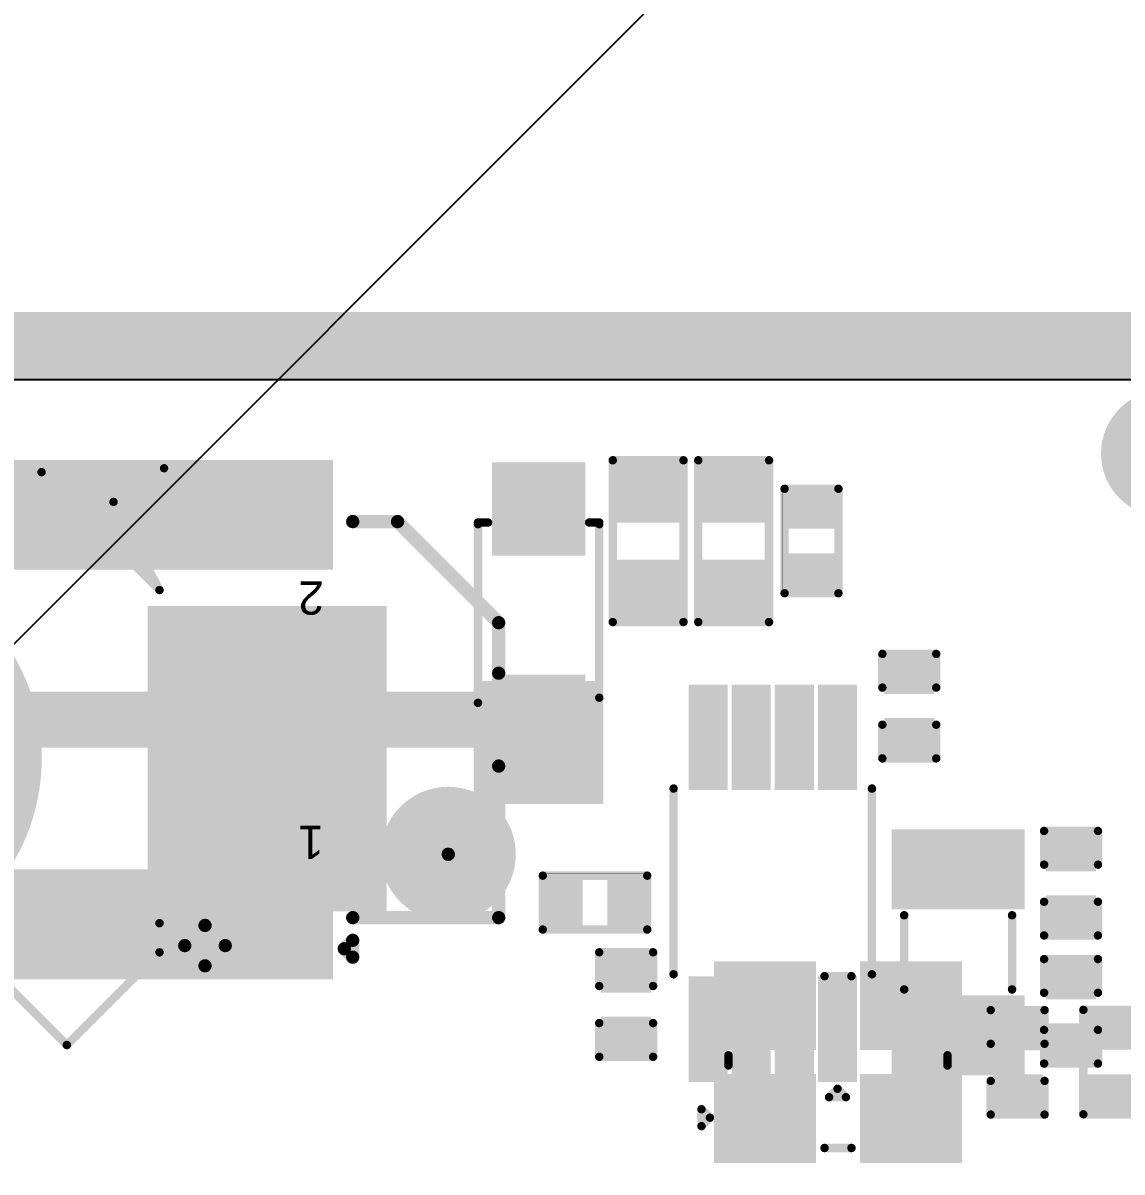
# Model space of a CAD drawing. Header units: inches. Extents: x -5 to 5450, y -4 to 5452.
# Drawn here: x 35.16 to 51.73, y 26.78 to 44.1 of the extents above; entities that cross this region are included whole.
import ezdxf

# ---------------------------------------------------------------- set-up
doc = ezdxf.new("R2010")
doc.units = ezdxf.units.IN
for name, color, linetype in [('Board_outline', 216, 'Continuous'), ('Bottom Layer', 5, 'Continuous'), ('Bottom Overlay', 54, 'Continuous'), ('Bottom Paste', 16, 'Continuous'), ('Bottom Solder', 6, 'Continuous'), ('Ground', 76, 'Continuous'), ('Pad Holes', 156, 'Continuous'), ('Power', 16, 'Continuous'), ('Top Layer', 1, 'Continuous'), ('Top Overlay', 2, 'Continuous'), ('Top Paste', 8, 'Continuous'), ('Top Solder', 216, 'Continuous')]:
    doc.layers.add(name, color=color, linetype=linetype)
doc.styles.add('Arial', font='', dxfattribs={"height": 0.2})
doc.styles.get('Arial').set_extended_font_data('Arial')

# ---------------------------------------------------------------- blocks, each defined once
blk = doc.blocks.new('SMD3215_2P_B_1')
at = {"layer": 'Bottom Layer'}
for points in [[(-1.75, 0.9), (-0.75, 0.9), (-0.75, -0.9), (-1.75, -0.9)], [(0.75, 0.9), (1.75, 0.9), (1.75, -0.9), (0.75, -0.9)]]:
    blk.add_hatch(color=5, dxfattribs=at).paths.add_polyline_path(points)
at = {"layer": 'Bottom Paste'}
for points in [[(-1.75, 0.9), (-0.75, 0.9), (-0.75, -0.9), (-1.75, -0.9)], [(0.75, 0.9), (1.75, 0.9), (1.75, -0.9), (0.75, -0.9)]]:
    blk.add_hatch(color=16, dxfattribs=at).paths.add_polyline_path(points)
at = {"layer": 'Bottom Solder'}
for points in [[(-1.852, 1.002), (-0.648, 1.002), (-0.648, -1.002), (-1.852, -1.002)], [(0.648, 1.002), (1.852, 1.002), (1.852, -1.002), (0.648, -1.002)]]:
    blk.add_hatch(color=6, dxfattribs=at).paths.add_polyline_path(points)
at = {"layer": 'Bottom Overlay', "const_width": 0.127}
for points in [[(0.559, 0.813), (-0.559, 0.813)], [(0.559, -0.813), (-0.559, -0.813)]]:
    blk.add_lwpolyline(points, dxfattribs=at)
at = {"layer": 'Bottom Overlay', "const_width": 0.0635}
for points in [[(-0.591, 0.813, 1), (-0.527, 0.813, 1)], [(0.527, 0.813, 1), (0.591, 0.813, 1)], [(-0.591, -0.813, 1), (-0.527, -0.813, 1)], [(0.527, -0.813, 1), (0.591, -0.813, 1)]]:
    blk.add_lwpolyline(points, format="xyb", close=True, dxfattribs=at)
blk = doc.blocks.new('MCSJK_7U_12_00_10_10_80_B_10_3')
at = {"layer": 'Top Layer'}
for points in [[(-1.8, 1.45), (-0.4, 1.45), (-0.4, 0.25), (-1.8, 0.25)], [(0.4, 1.45), (1.8, 1.45), (1.8, 0.25), (0.4, 0.25)], [(-1.8, -0.25), (-0.4, -0.25), (-0.4, -1.45), (-1.8, -1.45)], [(0.4, -0.25), (1.8, -0.25), (1.8, -1.45), (0.4, -1.45)]]:
    blk.add_hatch(color=1, dxfattribs=at).paths.add_polyline_path(points)
at = {"layer": 'Top Paste'}
for points in [[(-1.8, 1.45), (-0.4, 1.45), (-0.4, 0.25), (-1.8, 0.25)], [(0.4, 1.45), (1.8, 1.45), (1.8, 0.25), (0.4, 0.25)], [(-1.8, -0.25), (-0.4, -0.25), (-0.4, -1.45), (-1.8, -1.45)], [(0.4, -0.25), (1.8, -0.25), (1.8, -1.45), (0.4, -1.45)]]:
    blk.add_hatch(color=8, dxfattribs=at).paths.add_polyline_path(points)
at = {"layer": 'Top Solder'}
for points in [[(-1.87, 1.52), (-0.33, 1.52), (-0.33, 0.18), (-1.87, 0.18)], [(0.33, 1.52), (1.87, 1.52), (1.87, 0.18), (0.33, 0.18)], [(-1.87, -0.18), (-0.33, -0.18), (-0.33, -1.52), (-1.87, -1.52)], [(0.33, -0.18), (1.87, -0.18), (1.87, -1.52), (0.33, -1.52)]]:
    blk.add_hatch(color=216, dxfattribs=at).paths.add_polyline_path(points)
at = {"layer": 'Top Overlay', "const_width": 0.127}
for points in [[(-0.203, 1.295), (0.203, 1.295)], [(-1.651, -0.051), (-1.651, 0.102)], [(1.651, -0.051), (1.651, 0.102)], [(-2.057, -0.711), (-1.93, -0.838)], [(-2.057, -0.965), (-2.057, -0.711)], [(-2.057, -0.965), (-1.93, -0.838)], [(-0.203, -1.295), (0.203, -1.295)]]:
    blk.add_lwpolyline(points, dxfattribs=at)
at = {"layer": 'Top Overlay', "const_width": 0.0635}
for points in [[(-0.235, 1.295, 1), (-0.171, 1.295, 1)], [(0.171, 1.295, 1), (0.235, 1.295, 1)], [(-1.683, 0.102, 1), (-1.619, 0.102, 1)], [(-1.683, -0.051, 1), (-1.619, -0.051, 1)], [(1.619, 0.102, 1), (1.683, 0.102, 1)], [(1.619, -0.051, 1), (1.683, -0.051, 1)], [(-2.089, -0.711, 1), (-2.026, -0.711, 1)], [(-2.089, -0.711, 1), (-2.026, -0.711, 1)], [(-1.962, -0.838, 1), (-1.899, -0.838, 1)], [(-1.962, -0.838, 1), (-1.899, -0.838, 1)], [(-2.089, -0.965, 1), (-2.026, -0.965, 1)], [(-2.089, -0.965, 1), (-2.026, -0.965, 1)], [(-0.235, -1.295, 1), (-0.171, -1.295, 1)], [(0.171, -1.295, 1), (0.235, -1.295, 1)]]:
    blk.add_lwpolyline(points, format="xyb", close=True, dxfattribs=at)
blk = doc.blocks.new('MSOP_8_B_4')
at = {"layer": 'Bottom Layer'}
for points in [[(-2.925, 1.2), (-1.475, 1.2), (-1.475, 0.75), (-2.925, 0.75)], [(1.475, 1.2), (2.925, 1.2), (2.925, 0.75), (1.475, 0.75)], [(-2.925, 0.55), (-1.475, 0.55), (-1.475, 0.1), (-2.925, 0.1)], [(1.475, 0.55), (2.925, 0.55), (2.925, 0.1), (1.475, 0.1)], [(-2.925, -0.1), (-1.475, -0.1), (-1.475, -0.55), (-2.925, -0.55)], [(1.475, -0.1), (2.925, -0.1), (2.925, -0.55), (1.475, -0.55)], [(-2.925, -0.75), (-1.475, -0.75), (-1.475, -1.2), (-2.925, -1.2)], [(1.475, -0.75), (2.925, -0.75), (2.925, -1.2), (1.475, -1.2)]]:
    blk.add_hatch(color=5, dxfattribs=at).paths.add_polyline_path(points)
at = {"layer": 'Bottom Paste'}
for points in [[(-2.925, 1.2), (-1.475, 1.2), (-1.475, 0.75), (-2.925, 0.75)], [(1.475, 1.2), (2.925, 1.2), (2.925, 0.75), (1.475, 0.75)], [(-2.925, 0.55), (-1.475, 0.55), (-1.475, 0.1), (-2.925, 0.1)], [(1.475, 0.55), (2.925, 0.55), (2.925, 0.1), (1.475, 0.1)], [(-2.925, -0.1), (-1.475, -0.1), (-1.475, -0.55), (-2.925, -0.55)], [(1.475, -0.1), (2.925, -0.1), (2.925, -0.55), (1.475, -0.55)], [(-2.925, -0.75), (-1.475, -0.75), (-1.475, -1.2), (-2.925, -1.2)], [(1.475, -0.75), (2.925, -0.75), (2.925, -1.2), (1.475, -1.2)]]:
    blk.add_hatch(color=16, dxfattribs=at).paths.add_polyline_path(points)
at = {"layer": 'Bottom Solder'}
for points in [[(-2.995, 1.27), (-1.405, 1.27), (-1.405, 0.68), (-2.995, 0.68)], [(1.405, 1.27), (2.995, 1.27), (2.995, 0.68), (1.405, 0.68)], [(-2.995, 0.62), (-1.405, 0.62), (-1.405, 0.03), (-2.995, 0.03)], [(1.405, 0.62), (2.995, 0.62), (2.995, 0.03), (1.405, 0.03)], [(-2.995, -0.03), (-1.405, -0.03), (-1.405, -0.62), (-2.995, -0.62)], [(1.405, -0.03), (2.995, -0.03), (2.995, -0.62), (1.405, -0.62)], [(-2.995, -0.68), (-1.405, -0.68), (-1.405, -1.27), (-2.995, -1.27)], [(1.405, -0.68), (2.995, -0.68), (2.995, -1.27), (1.405, -1.27)]]:
    blk.add_hatch(color=6, dxfattribs=at).paths.add_polyline_path(points)
at = {"layer": 'Bottom Overlay', "const_width": 0.127}
for points in [[(-1.373, 1.495), (1.427, 1.495)], [(-3.226, -0.849), (-3.099, -0.976)], [(-3.226, -0.849), (-3.226, -1.103)], [(-3.099, -0.976), (-3.226, -1.103)], [(-1.373, -1.495), (1.427, -1.495)]]:
    blk.add_lwpolyline(points, dxfattribs=at)
at = {"layer": 'Bottom Overlay', "const_width": 0.0635}
for points in [[(-1.405, 1.495, 1), (-1.341, 1.495, 1)], [(1.395, 1.495, 1), (1.459, 1.495, 1)], [(-3.257, -0.849, 1), (-3.194, -0.849, 1)], [(-3.257, -0.849, 1), (-3.194, -0.849, 1)], [(-3.13, -0.976, 1), (-3.067, -0.976, 1)], [(-3.13, -0.976, 1), (-3.067, -0.976, 1)], [(-3.257, -1.103, 1), (-3.194, -1.103, 1)], [(-3.257, -1.103, 1), (-3.194, -1.103, 1)], [(-1.405, -1.495, 1), (-1.341, -1.495, 1)], [(1.395, -1.495, 1), (1.459, -1.495, 1)]]:
    blk.add_lwpolyline(points, format="xyb", close=True, dxfattribs=at)
blk = doc.blocks.new('VSON_10_EP_3_3__9')
at = {"layer": 'Top Solder'}
blk.add_line((0.415, 1.745), (5436.376, 5440.364), dxfattribs=at)
blk = doc.blocks.new('TL3340AF160QG_B_20')
at = {"layer": 'Ground'}
h = blk.add_hatch(color=76, dxfattribs=at)
edge = h.paths.add_edge_path()
edge.add_arc((-2.125, -0.075), 0.958, 0, 360)
at = {"layer": 'Power'}
h = blk.add_hatch(color=16, dxfattribs=at)
edge = h.paths.add_edge_path()
edge.add_arc((-2.125, -0.075), 0.958, 0, 360)
blk = doc.blocks.new('R___0603_B_22')
at = {"layer": 'Bottom Layer'}
for points in [[(-1.143, -0.4445), (-1.143, 0.4445), (-0.381, 0.4445), (-0.381, -0.4445)], [(0.381, -0.4445), (0.381, 0.4445), (1.143, 0.4445), (1.143, -0.4445)]]:
    blk.add_hatch(color=5, dxfattribs=at).paths.add_polyline_path(points)
at = {"layer": 'Bottom Paste'}
for points in [[(-1.143, -0.4445), (-1.143, 0.4445), (-0.381, 0.4445), (-0.381, -0.4445)], [(0.381, -0.4445), (0.381, 0.4445), (1.143, 0.4445), (1.143, -0.4445)]]:
    blk.add_hatch(color=16, dxfattribs=at).paths.add_polyline_path(points)
at = {"layer": 'Bottom Solder'}
for points in [[(-1.2446, -0.5461), (-1.2446, 0.5461), (-0.2794, 0.5461), (-0.2794, -0.5461)], [(0.2794, -0.5461), (0.2794, 0.5461), (1.2446, 0.5461), (1.2446, -0.5461)]]:
    blk.add_hatch(color=6, dxfattribs=at).paths.add_polyline_path(points)
at = {"layer": 'Bottom Overlay', "const_width": 0.127}
for points in [[(1.2192, 0.5334), (-1.2192, 0.5334)], [(-1.2192, -0.5334), (-1.2192, 0.5334)], [(1.2192, -0.5334), (1.2192, 0.5334)], [(1.2192, -0.5334), (-1.2192, -0.5334)]]:
    blk.add_lwpolyline(points, dxfattribs=at)
at = {"layer": 'Bottom Overlay', "const_width": 0.0635}
for points in [[(-1.25095, 0.5334, 1), (-1.18745, 0.5334, 1)], [(-1.25095, 0.5334, 1), (-1.18745, 0.5334, 1)], [(1.18745, 0.5334, 1), (1.25095, 0.5334, 1)], [(1.18745, 0.5334, 1), (1.25095, 0.5334, 1)], [(-1.25095, -0.5334, 1), (-1.18745, -0.5334, 1)], [(-1.25095, -0.5334, 1), (-1.18745, -0.5334, 1)], [(1.18745, -0.5334, 1), (1.25095, -0.5334, 1)], [(1.18745, -0.5334, 1), (1.25095, -0.5334, 1)]]:
    blk.add_lwpolyline(points, format="xyb", close=True, dxfattribs=at)
blk = doc.blocks.new('R___0603_B_23')
at = {"layer": 'Bottom Layer'}
for points in [[(-1.143, -0.4445), (-1.143, 0.4445), (-0.381, 0.4445), (-0.381, -0.4445)], [(0.381, -0.4445), (0.381, 0.4445), (1.143, 0.4445), (1.143, -0.4445)]]:
    blk.add_hatch(color=5, dxfattribs=at).paths.add_polyline_path(points)
at = {"layer": 'Bottom Paste'}
for points in [[(-1.143, -0.4445), (-1.143, 0.4445), (-0.381, 0.4445), (-0.381, -0.4445)], [(0.381, -0.4445), (0.381, 0.4445), (1.143, 0.4445), (1.143, -0.4445)]]:
    blk.add_hatch(color=16, dxfattribs=at).paths.add_polyline_path(points)
at = {"layer": 'Bottom Solder'}
for points in [[(-1.2446, -0.5461), (-1.2446, 0.5461), (-0.2794, 0.5461), (-0.2794, -0.5461)], [(0.2794, -0.5461), (0.2794, 0.5461), (1.2446, 0.5461), (1.2446, -0.5461)]]:
    blk.add_hatch(color=6, dxfattribs=at).paths.add_polyline_path(points)
at = {"layer": 'Bottom Overlay', "const_width": 0.127}
for points in [[(1.2192, 0.5334), (-1.2192, 0.5334)], [(-1.2192, -0.5334), (-1.2192, 0.5334)], [(1.2192, -0.5334), (1.2192, 0.5334)], [(1.2192, -0.5334), (-1.2192, -0.5334)]]:
    blk.add_lwpolyline(points, dxfattribs=at)
at = {"layer": 'Bottom Overlay', "const_width": 0.0635}
for points in [[(-1.25095, 0.5334, 1), (-1.18745, 0.5334, 1)], [(-1.25095, 0.5334, 1), (-1.18745, 0.5334, 1)], [(1.18745, 0.5334, 1), (1.25095, 0.5334, 1)], [(1.18745, 0.5334, 1), (1.25095, 0.5334, 1)], [(-1.25095, -0.5334, 1), (-1.18745, -0.5334, 1)], [(-1.25095, -0.5334, 1), (-1.18745, -0.5334, 1)], [(1.18745, -0.5334, 1), (1.25095, -0.5334, 1)], [(1.18745, -0.5334, 1), (1.25095, -0.5334, 1)]]:
    blk.add_lwpolyline(points, format="xyb", close=True, dxfattribs=at)
blk = doc.blocks.new('R___0402_B_24')
at = {"layer": 'Bottom Layer'}
for points in [[(-0.241, 0.317), (-0.241, -0.318), (-0.699, -0.318), (-0.699, 0.317)], [(0.699, 0.317), (0.699, -0.318), (0.241, -0.318), (0.241, 0.317)]]:
    blk.add_hatch(color=5, dxfattribs=at).paths.add_polyline_path(points)
at = {"layer": 'Bottom Paste'}
for points in [[(-0.241, 0.317), (-0.241, -0.318), (-0.699, -0.318), (-0.699, 0.317)], [(0.699, 0.317), (0.699, -0.318), (0.241, -0.318), (0.241, 0.317)]]:
    blk.add_hatch(color=16, dxfattribs=at).paths.add_polyline_path(points)
at = {"layer": 'Bottom Solder'}
for points in [[(-0.186, 0.373), (-0.186, -0.373), (-0.754, -0.373), (-0.754, 0.373)], [(0.754, 0.373), (0.754, -0.373), (0.186, -0.373), (0.186, 0.373)]]:
    blk.add_hatch(color=6, dxfattribs=at).paths.add_polyline_path(points)
at = {"layer": 'Bottom Overlay'}
for points, const_width in [([(-0.787, -0.406), (-0.787, 0.406)], 0.127), ([(-0.787, 0.406), (0.787, 0.406)], 0.127), ([(-0.813, 0.432), (0.813, 0.432)], 0.00323), ([(0.787, -0.406), (0.787, 0.406)], 0.127), ([(-0.787, -0.406), (0.787, -0.406)], 0.127)]:
    blk.add_lwpolyline(points, dxfattribs=dict(at, const_width=const_width))
for points, const_width in [([(-0.819, 0.406, 1), (-0.756, 0.406, 1)], 0.0635), ([(-0.819, 0.406, 1), (-0.756, 0.406, 1)], 0.0635), ([(-0.814, 0.432, 1), (-0.812, 0.432, 1)], 0.00161), ([(0.756, 0.406, 1), (0.819, 0.406, 1)], 0.0635), ([(0.756, 0.406, 1), (0.819, 0.406, 1)], 0.0635), ([(0.812, 0.432, 1), (0.814, 0.432, 1)], 0.00161), ([(-0.819, -0.406, 1), (-0.756, -0.406, 1)], 0.0635), ([(-0.819, -0.406, 1), (-0.756, -0.406, 1)], 0.0635), ([(0.756, -0.406, 1), (0.819, -0.406, 1)], 0.0635), ([(0.756, -0.406, 1), (0.819, -0.406, 1)], 0.0635)]:
    blk.add_lwpolyline(points, format="xyb", close=True, dxfattribs=dict(at, const_width=const_width))
blk = doc.blocks.new('R___0402_B_25')
at = {"layer": 'Bottom Layer'}
for points in [[(-0.241, 0.318), (-0.241, -0.318), (-0.699, -0.318), (-0.699, 0.318)], [(0.699, 0.318), (0.699, -0.318), (0.241, -0.318), (0.241, 0.318)]]:
    blk.add_hatch(color=5, dxfattribs=at).paths.add_polyline_path(points)
at = {"layer": 'Bottom Paste'}
for points in [[(-0.241, 0.318), (-0.241, -0.318), (-0.699, -0.318), (-0.699, 0.318)], [(0.699, 0.318), (0.699, -0.318), (0.241, -0.318), (0.241, 0.318)]]:
    blk.add_hatch(color=16, dxfattribs=at).paths.add_polyline_path(points)
at = {"layer": 'Bottom Solder'}
for points in [[(-0.186, 0.373), (-0.186, -0.373), (-0.754, -0.373), (-0.754, 0.373)], [(0.754, 0.373), (0.754, -0.373), (0.186, -0.373), (0.186, 0.373)]]:
    blk.add_hatch(color=6, dxfattribs=at).paths.add_polyline_path(points)
at = {"layer": 'Bottom Overlay'}
for points, const_width in [([(-0.787, 0.406), (0.787, 0.406)], 0.127), ([(-0.787, 0.406), (-0.787, -0.406)], 0.127), ([(-0.813, 0.432), (0.813, 0.432)], 0.00323), ([(0.787, 0.406), (0.787, -0.406)], 0.127), ([(-0.787, -0.406), (0.787, -0.406)], 0.127)]:
    blk.add_lwpolyline(points, dxfattribs=dict(at, const_width=const_width))
for points, const_width in [([(-0.819, 0.406, 1), (-0.756, 0.406, 1)], 0.0635), ([(-0.819, 0.406, 1), (-0.756, 0.406, 1)], 0.0635), ([(-0.814, 0.432, 1), (-0.812, 0.432, 1)], 0.00161), ([(0.756, 0.406, 1), (0.819, 0.406, 1)], 0.0635), ([(0.756, 0.406, 1), (0.819, 0.406, 1)], 0.0635), ([(0.812, 0.432, 1), (0.814, 0.432, 1)], 0.00161), ([(-0.819, -0.406, 1), (-0.756, -0.406, 1)], 0.0635), ([(-0.819, -0.406, 1), (-0.756, -0.406, 1)], 0.0635), ([(0.756, -0.406, 1), (0.819, -0.406, 1)], 0.0635), ([(0.756, -0.406, 1), (0.819, -0.406, 1)], 0.0635)]:
    blk.add_lwpolyline(points, format="xyb", close=True, dxfattribs=dict(at, const_width=const_width))
blk = doc.blocks.new('R___0402_75')
at = {"layer": 'Top Layer'}
for points in [[(-0.699, -0.318), (-0.699, 0.318), (-0.241, 0.318), (-0.241, -0.318)], [(0.241, -0.318), (0.241, 0.318), (0.699, 0.318), (0.699, -0.318)]]:
    blk.add_hatch(color=1, dxfattribs=at).paths.add_polyline_path(points)
at = {"layer": 'Top Paste'}
for points in [[(-0.699, -0.318), (-0.699, 0.318), (-0.241, 0.318), (-0.241, -0.318)], [(0.241, -0.318), (0.241, 0.318), (0.699, 0.318), (0.699, -0.318)]]:
    blk.add_hatch(color=8, dxfattribs=at).paths.add_polyline_path(points)
at = {"layer": 'Top Solder'}
for points in [[(-0.754, -0.373), (-0.754, 0.373), (-0.186, 0.373), (-0.186, -0.373)], [(0.186, -0.373), (0.186, 0.373), (0.754, 0.373), (0.754, -0.373)]]:
    blk.add_hatch(color=216, dxfattribs=at).paths.add_polyline_path(points)
at = {"layer": 'Top Overlay'}
for points, const_width in [([(-0.787, 0.406), (0.787, 0.406)], 0.127), ([(-0.787, 0.406), (-0.787, -0.406)], 0.127), ([(0.787, 0.406), (0.787, -0.406)], 0.127), ([(-0.787, -0.406), (0.787, -0.406)], 0.127), ([(-0.813, -0.432), (0.813, -0.432)], 0.00323)]:
    blk.add_lwpolyline(points, dxfattribs=dict(at, const_width=const_width))
for points, const_width in [([(-0.819, 0.406, 1), (-0.756, 0.406, 1)], 0.0635), ([(-0.819, 0.406, 1), (-0.756, 0.406, 1)], 0.0635), ([(0.756, 0.406, 1), (0.819, 0.406, 1)], 0.0635), ([(0.756, 0.406, 1), (0.819, 0.406, 1)], 0.0635), ([(-0.819, -0.406, 1), (-0.756, -0.406, 1)], 0.0635), ([(-0.819, -0.406, 1), (-0.756, -0.406, 1)], 0.0635), ([(0.756, -0.406, 1), (0.819, -0.406, 1)], 0.0635), ([(0.756, -0.406, 1), (0.819, -0.406, 1)], 0.0635), ([(-0.814, -0.432, 1), (-0.812, -0.432, 1)], 0.00161), ([(0.812, -0.432, 1), (0.814, -0.432, 1)], 0.00161)]:
    blk.add_lwpolyline(points, format="xyb", close=True, dxfattribs=dict(at, const_width=const_width))
blk = doc.blocks.new('MY_927_02_B_149')
at = {"layer": 'Bottom Layer'}
h = blk.add_hatch(color=5, dxfattribs=at)
edge = h.paths.add_edge_path()
edge.add_arc((0, 0), 3, 0, 360)
for points in [[(-8.2, 2.25), (-4.7, 2.25), (-4.7, -2.25), (-8.2, -2.25)], [(4.7, 2.25), (8.2, 2.25), (8.2, -2.25), (4.7, -2.25)]]:
    blk.add_hatch(color=5, dxfattribs=at).paths.add_polyline_path(points)
at = {"layer": 'Bottom Paste'}
h = blk.add_hatch(color=16, dxfattribs=at)
edge = h.paths.add_edge_path()
edge.add_arc((0, 0), 3, 0, 360)
for points in [[(-8.2, 2.25), (-4.7, 2.25), (-4.7, -2.25), (-8.2, -2.25)], [(4.7, 2.25), (8.2, 2.25), (8.2, -2.25), (4.7, -2.25)]]:
    blk.add_hatch(color=16, dxfattribs=at).paths.add_polyline_path(points)
at = {"layer": 'Bottom Solder'}
h = blk.add_hatch(color=6, dxfattribs=at)
edge = h.paths.add_edge_path()
edge.add_arc((0, 0), 3.051, 0, 360)
for points in [[(-8.251, 2.301), (-4.649, 2.301), (-4.649, -2.301), (-8.251, -2.301)], [(4.649, 2.301), (8.251, 2.301), (8.251, -2.301), (4.649, -2.301)]]:
    blk.add_hatch(color=6, dxfattribs=at).paths.add_polyline_path(points)
at = {"layer": 'Bottom Overlay'}
for points, const_width in [([(-4.826, 4.318), (-4.064, 3.81)], 0.127), ([(-4.759, 2.48), (-2.921, 4.318)], 0.127), ([(-2.921, 4.318), (3.048, 4.318)], 0.127), ([(3.048, 4.318), (4.826, 2.54)], 0.127), ([(4.133, 3.868), (4.895, 4.376)], 0.127), ([(-4.757, 2.482), (-4.064, 3.81)], 0.127), ([(4.133, 3.868), (4.826, 2.54)], 0.127), ([(-0.305, 3.429), (0.305, 3.429)], 0.254), ([(-5.69, -3.124), (-5.69, -2.515)], 0.2), ([(-4.826, -2.921), (-4.826, -2.481)], 0.127), ([(4.826, -2.921), (4.826, -2.481)], 0.127), ([(5.512, -3.124), (5.512, -2.515)], 0.2), ([(-5.994, -2.819), (-5.385, -2.819)], 0.2), ([(5.207, -2.819), (5.817, -2.819)], 0.2), ([(-4.826, -2.921), (-3.429, -4.318)], 0.127), ([(3.429, -4.318), (4.826, -2.921)], 0.127), ([(-3.429, -4.318), (-2.54, -3.429)], 0.127), ([(-2.54, -3.429), (2.54, -3.429)], 0.127), ([(2.54, -3.429), (3.429, -4.318)], 0.127)]:
    blk.add_lwpolyline(points, dxfattribs=dict(at, const_width=const_width))
for points, const_width in [([(-4.858, 4.318, 1), (-4.794, 4.318, 1)], 0.0635), ([(-2.953, 4.318, 1), (-2.889, 4.318, 1)], 0.0635), ([(-2.953, 4.318, 1), (-2.889, 4.318, 1)], 0.0635), ([(3.016, 4.318, 1), (3.08, 4.318, 1)], 0.0635), ([(3.016, 4.318, 1), (3.08, 4.318, 1)], 0.0635), ([(4.863, 4.376, 1), (4.926, 4.376, 1)], 0.0635), ([(-4.096, 3.81, 1), (-4.032, 3.81, 1)], 0.0635), ([(-4.096, 3.81, 1), (-4.032, 3.81, 1)], 0.0635), ([(4.101, 3.868, 1), (4.164, 3.868, 1)], 0.0635), ([(4.101, 3.868, 1), (4.164, 3.868, 1)], 0.0635), ([(-0.368, 3.429, 1), (-0.241, 3.429, 1)], 0.127), ([(0.241, 3.429, 1), (0.368, 3.429, 1)], 0.127), ([(4.794, 2.54, 1), (4.858, 2.54, 1)], 0.0635), ([(4.794, 2.54, 1), (4.858, 2.54, 1)], 0.0635), ([(-4.79, 2.48, 1), (-4.727, 2.48, 1)], 0.0635), ([(-4.789, 2.482, 1), (-4.726, 2.482, 1)], 0.0635), ([(-5.74, -2.515, 1), (-5.64, -2.515, 1)], 0.1), ([(-4.858, -2.481, 1), (-4.794, -2.481, 1)], 0.0635), ([(4.794, -2.481, 1), (4.858, -2.481, 1)], 0.0635), ([(5.462, -2.515, 1), (5.562, -2.515, 1)], 0.1), ([(-6.044, -2.819, 1), (-5.944, -2.819, 1)], 0.1), ([(-5.435, -2.819, 1), (-5.335, -2.819, 1)], 0.1), ([(5.157, -2.819, 1), (5.257, -2.819, 1)], 0.1), ([(5.767, -2.819, 1), (5.867, -2.819, 1)], 0.1), ([(-4.858, -2.921, 1), (-4.794, -2.921, 1)], 0.0635), ([(-4.858, -2.921, 1), (-4.794, -2.921, 1)], 0.0635), ([(4.794, -2.921, 1), (4.858, -2.921, 1)], 0.0635), ([(4.794, -2.921, 1), (4.858, -2.921, 1)], 0.0635), ([(-5.74, -3.124, 1), (-5.64, -3.124, 1)], 0.1), ([(5.462, -3.124, 1), (5.562, -3.124, 1)], 0.1), ([(-2.572, -3.429, 1), (-2.508, -3.429, 1)], 0.0635), ([(-2.572, -3.429, 1), (-2.508, -3.429, 1)], 0.0635), ([(2.508, -3.429, 1), (2.572, -3.429, 1)], 0.0635), ([(2.508, -3.429, 1), (2.572, -3.429, 1)], 0.0635), ([(-3.461, -4.318, 1), (-3.397, -4.318, 1)], 0.0635), ([(-3.461, -4.318, 1), (-3.397, -4.318, 1)], 0.0635), ([(3.397, -4.318, 1), (3.461, -4.318, 1)], 0.0635), ([(3.397, -4.318, 1), (3.461, -4.318, 1)], 0.0635)]:
    blk.add_lwpolyline(points, format="xyb", close=True, dxfattribs=dict(at, const_width=const_width))
blk = doc.blocks.new('QTH_030_01_L_D_A_K_TR_156')
at = {"layer": 'Bottom Solder'}
h = blk.add_hatch(color=6, dxfattribs=at)
edge = h.paths.add_edge_path()
edge.add_arc((-9.24, 2.03), 0.102, 0, 360)
at = {"layer": 'Ground'}
h = blk.add_hatch(color=76, dxfattribs=at)
edge = h.paths.add_edge_path()
edge.add_arc((-9.24, 2.03), 1.018, 0, 360)
at = {"layer": 'Pad Holes'}
h = blk.add_hatch(color=7, dxfattribs=at)
edge = h.paths.add_edge_path()
edge.add_arc((-9.24, 2.03), 0.51, 0, 360)
at = {"layer": 'Power'}
h = blk.add_hatch(color=16, dxfattribs=at)
edge = h.paths.add_edge_path()
edge.add_arc((-9.24, 2.03), 1.018, 0, 360)
at = {"layer": 'Top Layer'}
for points in [[(-7.403, 3.811), (-7.098, 3.811), (-7.098, 2.361), (-7.403, 2.361)], [(-6.902, 3.811), (-6.597, 3.811), (-6.597, 2.361), (-6.902, 2.361)], [(-6.403, 3.811), (-6.097, 3.811), (-6.097, 2.361), (-6.403, 2.361)], [(-5.903, 3.811), (-5.598, 3.811), (-5.598, 2.361), (-5.903, 2.361)], [(-5.402, 3.811), (-5.097, 3.811), (-5.097, 2.361), (-5.402, 2.361)], [(-4.903, 3.811), (-4.598, 3.811), (-4.598, 2.361), (-4.903, 2.361)], [(-4.402, 3.811), (-4.097, 3.811), (-4.097, 2.361), (-4.402, 2.361)], [(-3.903, 3.811), (-3.597, 3.811), (-3.597, 2.361), (-3.903, 2.361)], [(-3.403, 3.811), (-3.098, 3.811), (-3.098, 2.361), (-3.403, 2.361)], [(-2.902, 3.811), (-2.597, 3.811), (-2.597, 2.361), (-2.902, 2.361)], [(-9.715, 0.32), (-7.175, 0.32), (-7.175, -0.32), (-9.715, -0.32)], [(-5.525, 0.32), (-0.825, 0.32), (-0.825, -0.32), (-5.525, -0.32)], [(-7.403, -2.361), (-7.098, -2.361), (-7.098, -3.811), (-7.403, -3.811)], [(-6.902, -2.361), (-6.597, -2.361), (-6.597, -3.811), (-6.902, -3.811)], [(-6.403, -2.361), (-6.097, -2.361), (-6.097, -3.811), (-6.403, -3.811)], [(-5.903, -2.361), (-5.598, -2.361), (-5.598, -3.811), (-5.903, -3.811)], [(-5.402, -2.361), (-5.097, -2.361), (-5.097, -3.811), (-5.402, -3.811)], [(-4.903, -2.361), (-4.598, -2.361), (-4.598, -3.811), (-4.903, -3.811)], [(-4.402, -2.361), (-4.097, -2.361), (-4.097, -3.811), (-4.402, -3.811)], [(-3.903, -2.361), (-3.597, -2.361), (-3.597, -3.811), (-3.903, -3.811)], [(-3.403, -2.361), (-3.098, -2.361), (-3.098, -3.811), (-3.403, -3.811)], [(-2.902, -2.361), (-2.597, -2.361), (-2.597, -3.811), (-2.902, -3.811)]]:
    blk.add_hatch(color=1, dxfattribs=at).paths.add_polyline_path(points)
at = {"layer": 'Top Paste'}
for points in [[(-7.403, 3.811), (-7.098, 3.811), (-7.098, 2.361), (-7.403, 2.361)], [(-6.902, 3.811), (-6.597, 3.811), (-6.597, 2.361), (-6.902, 2.361)], [(-6.403, 3.811), (-6.097, 3.811), (-6.097, 2.361), (-6.403, 2.361)], [(-5.903, 3.811), (-5.598, 3.811), (-5.598, 2.361), (-5.903, 2.361)], [(-5.402, 3.811), (-5.097, 3.811), (-5.097, 2.361), (-5.402, 2.361)], [(-4.903, 3.811), (-4.598, 3.811), (-4.598, 2.361), (-4.903, 2.361)], [(-4.402, 3.811), (-4.097, 3.811), (-4.097, 2.361), (-4.402, 2.361)], [(-3.903, 3.811), (-3.597, 3.811), (-3.597, 2.361), (-3.903, 2.361)], [(-3.403, 3.811), (-3.098, 3.811), (-3.098, 2.361), (-3.403, 2.361)], [(-2.902, 3.811), (-2.597, 3.811), (-2.597, 2.361), (-2.902, 2.361)], [(-9.715, 0.32), (-7.175, 0.32), (-7.175, -0.32), (-9.715, -0.32)], [(-5.525, 0.32), (-0.825, 0.32), (-0.825, -0.32), (-5.525, -0.32)], [(-7.403, -2.361), (-7.098, -2.361), (-7.098, -3.811), (-7.403, -3.811)], [(-6.902, -2.361), (-6.597, -2.361), (-6.597, -3.811), (-6.902, -3.811)], [(-6.403, -2.361), (-6.097, -2.361), (-6.097, -3.811), (-6.403, -3.811)], [(-5.903, -2.361), (-5.598, -2.361), (-5.598, -3.811), (-5.903, -3.811)], [(-5.402, -2.361), (-5.097, -2.361), (-5.097, -3.811), (-5.402, -3.811)], [(-4.903, -2.361), (-4.598, -2.361), (-4.598, -3.811), (-4.903, -3.811)], [(-4.402, -2.361), (-4.097, -2.361), (-4.097, -3.811), (-4.402, -3.811)], [(-3.903, -2.361), (-3.597, -2.361), (-3.597, -3.811), (-3.903, -3.811)], [(-3.403, -2.361), (-3.098, -2.361), (-3.098, -3.811), (-3.403, -3.811)], [(-2.902, -2.361), (-2.597, -2.361), (-2.597, -3.811), (-2.902, -3.811)]]:
    blk.add_hatch(color=8, dxfattribs=at).paths.add_polyline_path(points)
at = {"layer": 'Top Solder'}
for points in [[(-7.504, 3.913), (-6.996, 3.913), (-6.996, 2.259), (-7.504, 2.259)], [(-7.004, 3.913), (-6.496, 3.913), (-6.496, 2.259), (-7.004, 2.259)], [(-6.504, 3.913), (-5.996, 3.913), (-5.996, 2.259), (-6.504, 2.259)], [(-6.004, 3.913), (-5.496, 3.913), (-5.496, 2.259), (-6.004, 2.259)], [(-5.504, 3.913), (-4.996, 3.913), (-4.996, 2.259), (-5.504, 2.259)], [(-5.004, 3.913), (-4.496, 3.913), (-4.496, 2.259), (-5.004, 2.259)], [(-4.504, 3.913), (-3.996, 3.913), (-3.996, 2.259), (-4.504, 2.259)], [(-4.004, 3.913), (-3.496, 3.913), (-3.496, 2.259), (-4.004, 2.259)], [(-3.504, 3.913), (-2.996, 3.913), (-2.996, 2.259), (-3.504, 2.259)], [(-3.004, 3.913), (-2.496, 3.913), (-2.496, 2.259), (-3.004, 2.259)], [(-9.817, 0.422), (-7.073, 0.422), (-7.073, -0.422), (-9.817, -0.422)], [(-5.627, 0.422), (-0.723, 0.422), (-0.723, -0.422), (-5.627, -0.422)], [(-7.504, -2.259), (-6.996, -2.259), (-6.996, -3.913), (-7.504, -3.913)], [(-7.004, -2.259), (-6.496, -2.259), (-6.496, -3.913), (-7.004, -3.913)], [(-6.504, -2.259), (-5.996, -2.259), (-5.996, -3.913), (-6.504, -3.913)], [(-6.004, -2.259), (-5.496, -2.259), (-5.496, -3.913), (-6.004, -3.913)], [(-5.504, -2.259), (-4.996, -2.259), (-4.996, -3.913), (-5.504, -3.913)], [(-5.004, -2.259), (-4.496, -2.259), (-4.496, -3.913), (-5.004, -3.913)], [(-4.504, -2.259), (-3.996, -2.259), (-3.996, -3.913), (-4.504, -3.913)], [(-4.004, -2.259), (-3.496, -2.259), (-3.496, -3.913), (-4.004, -3.913)], [(-3.504, -2.259), (-2.996, -2.259), (-2.996, -3.913), (-3.504, -3.913)], [(-3.004, -2.259), (-2.496, -2.259), (-2.496, -3.913), (-3.004, -3.913)]]:
    blk.add_hatch(color=216, dxfattribs=at).paths.add_polyline_path(points)
h = blk.add_hatch(color=216, dxfattribs=at)
edge = h.paths.add_edge_path()
edge.add_arc((-9.24, 2.03), 0.102, 0, 360)
at = {"layer": 'Top Overlay', "const_width": 0.2}
for points in [[(-7.8, 3.581), (-7.8, 3.327)], [(-7.673, 3.454), (-7.8, 3.581)], [(-7.673, 3.454), (-7.8, 3.327)], [(-10, 2.985), (-10, 0.7)], [(-7.8, 2.985), (-10, 2.985)], [(-10, -0.7), (-10, -1.461)], [(-8.476, -2.985), (-10, -1.461)], [(-7.8, -2.985), (-8.476, -2.985)]]:
    blk.add_lwpolyline(points, dxfattribs=at)
at = {"layer": 'Top Overlay', "const_width": 0.1}
for points in [[(-7.85, 3.581, 1), (-7.75, 3.581, 1)], [(-7.85, 3.581, 1), (-7.75, 3.581, 1)], [(-7.723, 3.454, 1), (-7.623, 3.454, 1)], [(-7.723, 3.454, 1), (-7.623, 3.454, 1)], [(-7.85, 3.327, 1), (-7.75, 3.327, 1)], [(-7.85, 3.327, 1), (-7.75, 3.327, 1)], [(-10.05, 2.985, 1), (-9.95, 2.985, 1)], [(-10.05, 2.985, 1), (-9.95, 2.985, 1)], [(-7.85, 2.985, 1), (-7.75, 2.985, 1)], [(-10.05, 0.7, 1), (-9.95, 0.7, 1)], [(-10.05, -0.7, 1), (-9.95, -0.7, 1)], [(-10.05, -1.461, 1), (-9.95, -1.461, 1)], [(-10.05, -1.461, 1), (-9.95, -1.461, 1)], [(-8.526, -2.985, 1), (-8.426, -2.985, 1)], [(-8.526, -2.985, 1), (-8.426, -2.985, 1)], [(-7.85, -2.985, 1), (-7.75, -2.985, 1)]]:
    blk.add_lwpolyline(points, format="xyb", close=True, dxfattribs=at)
at = {"layer": 'Top Overlay', "style": 'Arial'}
for s, p in [('1', (-7.366, 1.6)), ('2', (-7.366, -2.083))]:
    blk.add_text(s, height=0.5, dxfattribs=at).set_placement(p)
blk = doc.blocks.new('SOD_123F_B_161')
at = {"layer": 'Bottom Layer'}
for points in [[(-2.2, -0.6), (-2.2, 0.6), (-1, 0.6), (-1, -0.6)], [(1, -0.6), (1, 0.6), (2.2, 0.6), (2.2, -0.6)], [(1, -0.6), (1, 0.6), (2.2, 0.6), (2.2, -0.6)]]:
    blk.add_hatch(color=5, dxfattribs=at).paths.add_polyline_path(points)
at = {"layer": 'Bottom Overlay'}
for points in [[(0.99, 0.686), (2.844, 0.686), (2.844, 0.978), (0.99, 0.978)], [(2.145, -0.788), (2.845, -0.788), (2.845, 0.787), (2.145, 0.787)], [(0.99, -0.978), (2.844, -0.978), (2.844, -0.686), (0.99, -0.686)]]:
    blk.add_hatch(color=54, dxfattribs=at).paths.add_polyline_path(points)
at = {"layer": 'Bottom Paste'}
for points in [[(-2.2, -0.6), (-2.2, 0.6), (-1, 0.6), (-1, -0.6)], [(1, -0.6), (1, 0.6), (2.2, 0.6), (2.2, -0.6)], [(1, -0.6), (1, 0.6), (2.2, 0.6), (2.2, -0.6)]]:
    blk.add_hatch(color=16, dxfattribs=at).paths.add_polyline_path(points)
at = {"layer": 'Bottom Solder'}
for points in [[(-2.302, -0.702), (-2.302, 0.702), (-0.898, 0.702), (-0.898, -0.702)], [(0.898, -0.702), (0.898, 0.702), (2.302, 0.702), (2.302, -0.702)], [(0.898, -0.702), (0.898, 0.702), (2.302, 0.702), (2.302, -0.702)]]:
    blk.add_hatch(color=6, dxfattribs=at).paths.add_polyline_path(points)
at = {"layer": 'Bottom Overlay', "const_width": 0.127}
for points in [[(-1.397, 0.762), (-1.397, 0.914)], [(1.245, 0.914), (-1.372, 0.914)], [(-1.397, -0.914), (-1.397, -0.762)], [(1.321, -0.914), (-1.372, -0.914)]]:
    blk.add_lwpolyline(points, dxfattribs=at)
at = {"layer": 'Bottom Overlay', "const_width": 0.0635}
for points in [[(-1.429, 0.914, 1), (-1.366, 0.914, 1)], [(-1.404, 0.914, 1), (-1.34, 0.914, 1)], [(1.213, 0.914, 1), (1.276, 0.914, 1)], [(-1.429, 0.762, 1), (-1.366, 0.762, 1)], [(-1.429, -0.762, 1), (-1.366, -0.762, 1)], [(-1.429, -0.914, 1), (-1.366, -0.914, 1)], [(-1.404, -0.914, 1), (-1.34, -0.914, 1)], [(1.289, -0.914, 1), (1.353, -0.914, 1)]]:
    blk.add_lwpolyline(points, format="xyb", close=True, dxfattribs=at)
blk = doc.blocks.new('C___0402_B_173')
at = {"layer": 'Bottom Layer'}
for points in [[(-0.241, 0.318), (-0.241, -0.318), (-0.699, -0.318), (-0.699, 0.318)], [(0.699, 0.318), (0.699, -0.318), (0.241, -0.318), (0.241, 0.318)]]:
    blk.add_hatch(color=5, dxfattribs=at).paths.add_polyline_path(points)
at = {"layer": 'Bottom Paste'}
for points in [[(-0.241, 0.318), (-0.241, -0.318), (-0.699, -0.318), (-0.699, 0.318)], [(0.699, 0.318), (0.699, -0.318), (0.241, -0.318), (0.241, 0.318)]]:
    blk.add_hatch(color=16, dxfattribs=at).paths.add_polyline_path(points)
at = {"layer": 'Bottom Solder'}
for points in [[(-0.181, 0.377), (-0.181, -0.377), (-0.758, -0.377), (-0.758, 0.377)], [(0.758, 0.377), (0.758, -0.377), (0.181, -0.377), (0.181, 0.377)]]:
    blk.add_hatch(color=6, dxfattribs=at).paths.add_polyline_path(points)
at = {"layer": 'Bottom Overlay', "const_width": 0.127}
for points in [[(-0.787, 0.406), (-0.279, 0.406)], [(-0.787, 0.406), (-0.787, -0.406)], [(0.279, 0.406), (0.787, 0.406)], [(0.787, 0.406), (0.787, -0.406)], [(-0.787, -0.406), (-0.279, -0.406)], [(0.279, -0.406), (0.787, -0.406)]]:
    blk.add_lwpolyline(points, dxfattribs=at)
at = {"layer": 'Bottom Overlay', "const_width": 0.0635}
for points in [[(-0.819, 0.406, 1), (-0.756, 0.406, 1)], [(-0.819, 0.406, 1), (-0.756, 0.406, 1)], [(-0.311, 0.406, 1), (-0.248, 0.406, 1)], [(0.248, 0.406, 1), (0.311, 0.406, 1)], [(0.756, 0.406, 1), (0.819, 0.406, 1)], [(0.756, 0.406, 1), (0.819, 0.406, 1)], [(-0.819, -0.406, 1), (-0.756, -0.406, 1)], [(-0.819, -0.406, 1), (-0.756, -0.406, 1)], [(-0.311, -0.406, 1), (-0.248, -0.406, 1)], [(0.248, -0.406, 1), (0.311, -0.406, 1)], [(0.756, -0.406, 1), (0.819, -0.406, 1)], [(0.756, -0.406, 1), (0.819, -0.406, 1)]]:
    blk.add_lwpolyline(points, format="xyb", close=True, dxfattribs=at)
blk = doc.blocks.new('C___0402_B_174')
at = {"layer": 'Bottom Layer'}
for points in [[(-0.241, 0.318), (-0.241, -0.318), (-0.699, -0.318), (-0.699, 0.318)], [(0.699, 0.318), (0.699, -0.318), (0.241, -0.318), (0.241, 0.318)]]:
    blk.add_hatch(color=5, dxfattribs=at).paths.add_polyline_path(points)
at = {"layer": 'Bottom Paste'}
for points in [[(-0.241, 0.318), (-0.241, -0.318), (-0.699, -0.318), (-0.699, 0.318)], [(0.699, 0.318), (0.699, -0.318), (0.241, -0.318), (0.241, 0.318)]]:
    blk.add_hatch(color=16, dxfattribs=at).paths.add_polyline_path(points)
at = {"layer": 'Bottom Solder'}
for points in [[(-0.181, 0.377), (-0.181, -0.377), (-0.758, -0.377), (-0.758, 0.377)], [(0.758, 0.377), (0.758, -0.377), (0.181, -0.377), (0.181, 0.377)]]:
    blk.add_hatch(color=6, dxfattribs=at).paths.add_polyline_path(points)
at = {"layer": 'Bottom Overlay', "const_width": 0.127}
for points in [[(-0.279, 0.406), (-0.787, 0.406)], [(-0.787, -0.406), (-0.787, 0.406)], [(0.787, 0.406), (0.279, 0.406)], [(0.787, -0.406), (0.787, 0.406)], [(-0.279, -0.406), (-0.787, -0.406)], [(0.787, -0.406), (0.279, -0.406)]]:
    blk.add_lwpolyline(points, dxfattribs=at)
at = {"layer": 'Bottom Overlay', "const_width": 0.0635}
for points in [[(-0.819, 0.406, 1), (-0.756, 0.406, 1)], [(-0.819, 0.406, 1), (-0.756, 0.406, 1)], [(-0.311, 0.406, 1), (-0.248, 0.406, 1)], [(0.248, 0.406, 1), (0.311, 0.406, 1)], [(0.756, 0.406, 1), (0.819, 0.406, 1)], [(0.756, 0.406, 1), (0.819, 0.406, 1)], [(-0.819, -0.406, 1), (-0.756, -0.406, 1)], [(-0.819, -0.406, 1), (-0.756, -0.406, 1)], [(-0.311, -0.406, 1), (-0.248, -0.406, 1)], [(0.248, -0.406, 1), (0.311, -0.406, 1)], [(0.756, -0.406, 1), (0.819, -0.406, 1)], [(0.756, -0.406, 1), (0.819, -0.406, 1)]]:
    blk.add_lwpolyline(points, format="xyb", close=True, dxfattribs=at)
blk = doc.blocks.new('____0402_B_175')
at = {"layer": 'Bottom Layer'}
for points in [[(-0.241, 0.318), (-0.241, -0.318), (-0.699, -0.318), (-0.699, 0.318)], [(0.699, 0.318), (0.699, -0.318), (0.241, -0.318), (0.241, 0.318)]]:
    blk.add_hatch(color=5, dxfattribs=at).paths.add_polyline_path(points)
at = {"layer": 'Bottom Paste'}
for points in [[(-0.241, 0.318), (-0.241, -0.318), (-0.699, -0.318), (-0.699, 0.318)], [(0.699, 0.318), (0.699, -0.318), (0.241, -0.318), (0.241, 0.318)]]:
    blk.add_hatch(color=16, dxfattribs=at).paths.add_polyline_path(points)
at = {"layer": 'Bottom Solder'}
for points in [[(-0.181, 0.377), (-0.181, -0.377), (-0.758, -0.377), (-0.758, 0.377)], [(0.758, 0.377), (0.758, -0.377), (0.181, -0.377), (0.181, 0.377)]]:
    blk.add_hatch(color=6, dxfattribs=at).paths.add_polyline_path(points)
at = {"layer": 'Bottom Overlay', "const_width": 0.127}
for points in [[(-0.787, 0.406), (-0.279, 0.406)], [(-0.787, 0.406), (-0.787, -0.406)], [(0.279, 0.406), (0.787, 0.406)], [(0.787, 0.406), (0.787, -0.406)], [(-0.787, -0.406), (-0.279, -0.406)], [(0.279, -0.406), (0.787, -0.406)]]:
    blk.add_lwpolyline(points, dxfattribs=at)
at = {"layer": 'Bottom Overlay', "const_width": 0.0635}
for points in [[(-0.819, 0.406, 1), (-0.756, 0.406, 1)], [(-0.819, 0.406, 1), (-0.756, 0.406, 1)], [(-0.311, 0.406, 1), (-0.248, 0.406, 1)], [(0.248, 0.406, 1), (0.311, 0.406, 1)], [(0.756, 0.406, 1), (0.819, 0.406, 1)], [(0.756, 0.406, 1), (0.819, 0.406, 1)], [(-0.819, -0.406, 1), (-0.756, -0.406, 1)], [(-0.819, -0.406, 1), (-0.756, -0.406, 1)], [(-0.311, -0.406, 1), (-0.248, -0.406, 1)], [(0.248, -0.406, 1), (0.311, -0.406, 1)], [(0.756, -0.406, 1), (0.819, -0.406, 1)], [(0.756, -0.406, 1), (0.819, -0.406, 1)]]:
    blk.add_lwpolyline(points, format="xyb", close=True, dxfattribs=at)
blk = doc.blocks.new('C___0402_B_176')
at = {"layer": 'Bottom Layer'}
for points in [[(-0.241, 0.318), (-0.241, -0.318), (-0.699, -0.318), (-0.699, 0.318)], [(0.699, 0.318), (0.699, -0.318), (0.241, -0.318), (0.241, 0.318)]]:
    blk.add_hatch(color=5, dxfattribs=at).paths.add_polyline_path(points)
at = {"layer": 'Bottom Paste'}
for points in [[(-0.241, 0.318), (-0.241, -0.318), (-0.699, -0.318), (-0.699, 0.318)], [(0.699, 0.318), (0.699, -0.318), (0.241, -0.318), (0.241, 0.318)]]:
    blk.add_hatch(color=16, dxfattribs=at).paths.add_polyline_path(points)
at = {"layer": 'Bottom Solder'}
for points in [[(-0.181, 0.377), (-0.181, -0.377), (-0.758, -0.377), (-0.758, 0.377)], [(0.758, 0.377), (0.758, -0.377), (0.181, -0.377), (0.181, 0.377)]]:
    blk.add_hatch(color=6, dxfattribs=at).paths.add_polyline_path(points)
at = {"layer": 'Bottom Overlay', "const_width": 0.127}
for points in [[(-0.787, 0.406), (-0.279, 0.406)], [(-0.787, 0.406), (-0.787, -0.406)], [(0.279, 0.406), (0.787, 0.406)], [(0.787, 0.406), (0.787, -0.406)], [(-0.787, -0.406), (-0.279, -0.406)], [(0.279, -0.406), (0.787, -0.406)]]:
    blk.add_lwpolyline(points, dxfattribs=at)
at = {"layer": 'Bottom Overlay', "const_width": 0.0635}
for points in [[(-0.819, 0.406, 1), (-0.756, 0.406, 1)], [(-0.819, 0.406, 1), (-0.756, 0.406, 1)], [(-0.311, 0.406, 1), (-0.248, 0.406, 1)], [(0.248, 0.406, 1), (0.311, 0.406, 1)], [(0.756, 0.406, 1), (0.819, 0.406, 1)], [(0.756, 0.406, 1), (0.819, 0.406, 1)], [(-0.819, -0.406, 1), (-0.756, -0.406, 1)], [(-0.819, -0.406, 1), (-0.756, -0.406, 1)], [(-0.311, -0.406, 1), (-0.248, -0.406, 1)], [(0.248, -0.406, 1), (0.311, -0.406, 1)], [(0.756, -0.406, 1), (0.819, -0.406, 1)], [(0.756, -0.406, 1), (0.819, -0.406, 1)]]:
    blk.add_lwpolyline(points, format="xyb", close=True, dxfattribs=at)
blk = doc.blocks.new('C___0402_215')
at = {"layer": 'Top Layer'}
for points in [[(-0.699, -0.318), (-0.699, 0.317), (-0.241, 0.317), (-0.241, -0.318)], [(0.241, -0.318), (0.241, 0.317), (0.699, 0.317), (0.699, -0.318)]]:
    blk.add_hatch(color=1, dxfattribs=at).paths.add_polyline_path(points)
at = {"layer": 'Top Paste'}
for points in [[(-0.699, -0.318), (-0.699, 0.317), (-0.241, 0.317), (-0.241, -0.318)], [(0.241, -0.318), (0.241, 0.317), (0.699, 0.317), (0.699, -0.318)]]:
    blk.add_hatch(color=8, dxfattribs=at).paths.add_polyline_path(points)
at = {"layer": 'Top Solder'}
for points in [[(-0.758, -0.377), (-0.758, 0.377), (-0.181, 0.377), (-0.181, -0.377)], [(0.181, -0.377), (0.181, 0.377), (0.758, 0.377), (0.758, -0.377)]]:
    blk.add_hatch(color=216, dxfattribs=at).paths.add_polyline_path(points)
at = {"layer": 'Top Overlay', "const_width": 0.127}
for points in [[(-0.279, 0.406), (-0.787, 0.406)], [(-0.787, -0.406), (-0.787, 0.406)], [(0.787, 0.406), (0.279, 0.406)], [(0.787, -0.406), (0.787, 0.406)], [(-0.279, -0.406), (-0.787, -0.406)], [(0.787, -0.406), (0.279, -0.406)]]:
    blk.add_lwpolyline(points, dxfattribs=at)
at = {"layer": 'Top Overlay', "const_width": 0.0635}
for points in [[(-0.819, 0.406, 1), (-0.756, 0.406, 1)], [(-0.819, 0.406, 1), (-0.756, 0.406, 1)], [(-0.311, 0.406, 1), (-0.248, 0.406, 1)], [(0.248, 0.406, 1), (0.311, 0.406, 1)], [(0.756, 0.406, 1), (0.819, 0.406, 1)], [(0.756, 0.406, 1), (0.819, 0.406, 1)], [(-0.819, -0.406, 1), (-0.756, -0.406, 1)], [(-0.819, -0.406, 1), (-0.756, -0.406, 1)], [(-0.311, -0.406, 1), (-0.248, -0.406, 1)], [(0.248, -0.406, 1), (0.311, -0.406, 1)], [(0.756, -0.406, 1), (0.819, -0.406, 1)], [(0.756, -0.406, 1), (0.819, -0.406, 1)]]:
    blk.add_lwpolyline(points, format="xyb", close=True, dxfattribs=at)

msp = doc.modelspace()

# ---------------------------------------------------------------- linework, layer by layer
at = {"layer": 'Board_outline', "const_width": 0.254}
msp.add_lwpolyline([(12.33, 39.237), (84.33, 39.237)], dxfattribs=at)
msp.add_lwpolyline([(12.33, 39.237), (84.33, 39.237)], dxfattribs=at)
at = {"layer": 'Ground'}
msp.add_line((12.33, 38.727), (84.33, 38.727), dxfattribs=at)
at = {"layer": 'Ground', "const_width": 1.016}
msp.add_lwpolyline([(12.33, 39.237), (84.33, 39.237)], dxfattribs=at)
at = {"layer": 'Power'}
msp.add_line((12.33, 38.727), (84.33, 38.727), dxfattribs=at)
at = {"layer": 'Power', "const_width": 1.016}
msp.add_lwpolyline([(12.33, 39.237), (84.33, 39.237)], dxfattribs=at)

# ---------------------------------------------------------------- block references
for name, p in [('VSON_10_EP_3_3__9', (13.495, 11.871)), ('TL3340AF160QG_B_20', (54.493, 37.686)), ('MY_927_02_B_149', (32.391, 33.012)), ('R___0402_B_24', (43.782, 30.841)), ('MCSJK_7U_12_00_10_10_80_B_10_3', (47.445, 28.437))]:
    msp.add_blockref(name, p)
for name, p, rotation in [('QTH_030_01_L_D_A_K_TR_156', (32.33, 33.599), 180), ('SOD_123F_B_161', (42.932, 35.173), 270), ('R___0603_B_22', (44.583, 36.289), 270), ('R___0603_B_23', (45.872, 36.289), 270), ('R___0402_B_25', (47.046, 36.291), 90), ('____0402_B_175', (48.52, 33.802), 90), ('MSOP_8_B_4', (46.462, 31.133), 90), ('SMD3215_2P_B_1', (49.256, 30.091), 270), ('C___0402_B_174', (50.958, 31.133), 270), ('C___0402_B_173', (44.252, 29.304), 90), ('C___0402_B_176', (50.958, 29.202), 90), ('C___0402_215', (50.153, 28.433), 270), ('R___0402_75', (51.55, 28.437), 90)]:
    msp.add_blockref(name, p, dxfattribs=dict(rotation=rotation))

doc.saveas('drawing.dxf')
